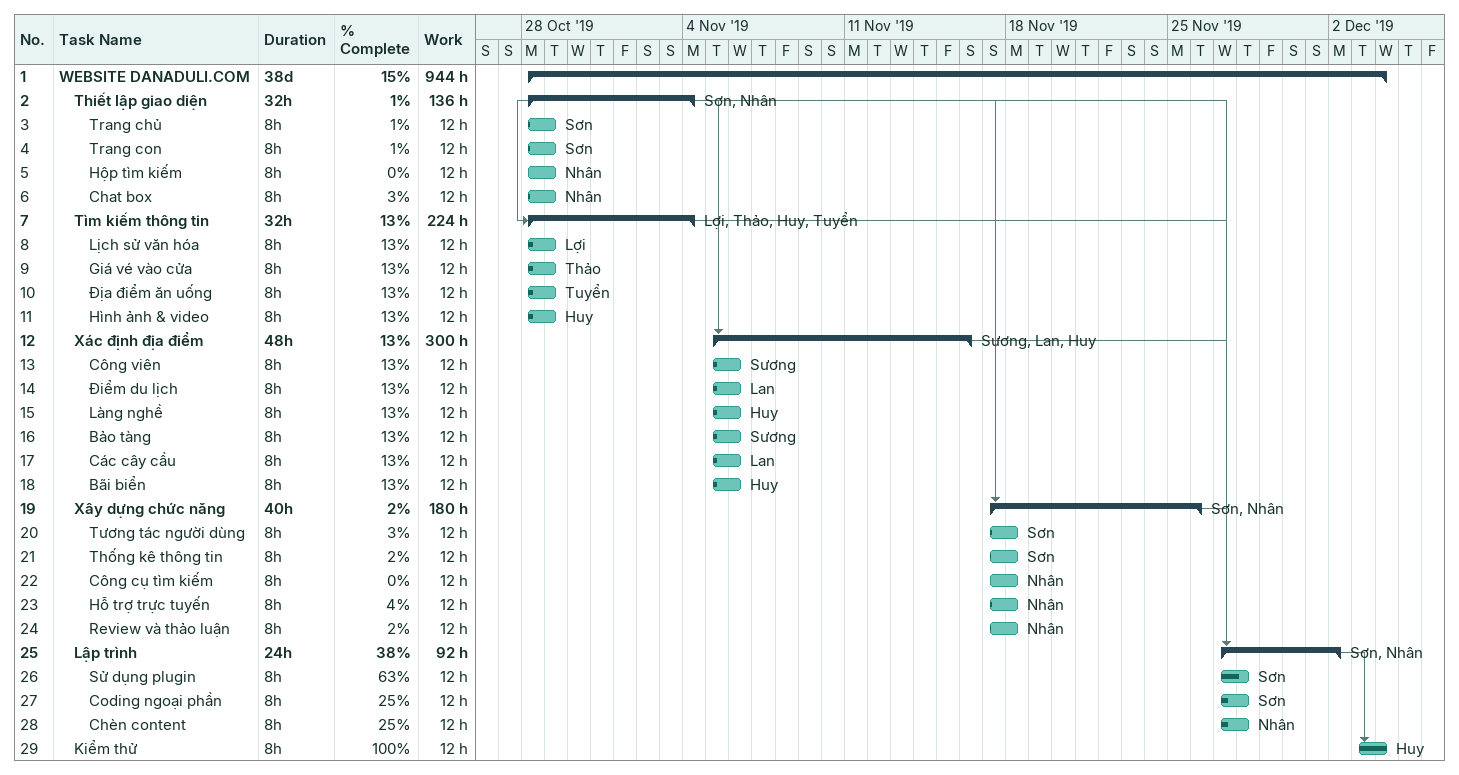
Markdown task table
| ID | Level | Task | Duration | Start | Finish | Predecessors | Resources | % complete | Work (h) |
|---|---|---|---|---|---|---|---|---|---|
| 1 | 1 | **WEBSITE DANADULI.COM** | 38d | 2019-10-28 | 2019-12-04 |  |  | 15 | 944 |
| 2 | 2 | **Thiết lập giao diện** | 32h | 2019-10-28 | 2019-11-04 |  | Sơn, Nhân | 1 | 136 |
| 3 | 3 | Trang chủ | 8h | 2019-10-28 | 2019-10-29 |  | Sơn | 1 | 12 |
| 4 | 3 | Trang con | 8h | 2019-10-28 | 2019-10-29 |  | Sơn | 1 | 12 |
| 5 | 3 | Hộp tìm kiếm | 8h | 2019-10-28 | 2019-10-29 |  | Nhân | 0 | 12 |
| 6 | 3 | Chat box | 8h | 2019-10-28 | 2019-10-29 |  | Nhân | 3 | 12 |
| 7 | 2 | **Tìm kiếm thông tin** | 32h | 2019-10-28 | 2019-11-04 | 2SS | Lợi, Thảo, Huy, Tuyển | 13 | 224 |
| 8 | 3 | Lịch sử văn hóa | 8h | 2019-10-28 | 2019-10-29 |  | Lợi | 13 | 12 |
| 9 | 3 | Giá vé vào cửa | 8h | 2019-10-28 | 2019-10-29 |  | Thảo | 13 | 12 |
| 10 | 3 | Địa điểm ăn uống | 8h | 2019-10-28 | 2019-10-29 |  | Tuyển | 13 | 12 |
| 11 | 3 | Hình ảnh & video | 8h | 2019-10-28 | 2019-10-29 |  | Huy | 13 | 12 |
| 12 | 2 | **Xác định địa điểm** | 48h | 2019-11-05 | 2019-11-16 | 7, 2 | Sương, Lan, Huy | 13 | 300 |
| 13 | 3 | Công viên | 8h | 2019-11-05 | 2019-11-06 |  | Sương | 13 | 12 |
| 14 | 3 | Điểm du lịch | 8h | 2019-11-05 | 2019-11-06 |  | Lan | 13 | 12 |
| 15 | 3 | Làng nghề | 8h | 2019-11-05 | 2019-11-06 |  | Huy | 13 | 12 |
| 16 | 3 | Bảo tàng | 8h | 2019-11-05 | 2019-11-06 |  | Sương | 13 | 12 |
| 17 | 3 | Các cây cầu | 8h | 2019-11-05 | 2019-11-06 |  | Lan | 13 | 12 |
| 18 | 3 | Bãi biển | 8h | 2019-11-05 | 2019-11-06 |  | Huy | 13 | 12 |
| 19 | 2 | **Xây dựng chức năng** | 40h | 2019-11-17 | 2019-11-26 | 2, 7, 12 | Sơn, Nhân | 2 | 180 |
| 20 | 3 | Tương tác người dùng | 8h | 2019-11-17 | 2019-11-18 |  | Sơn | 3 | 12 |
| 21 | 3 | Thống kê thông tin | 8h | 2019-11-17 | 2019-11-18 |  | Sơn | 2 | 12 |
| 22 | 3 | Công cụ tìm kiếm | 8h | 2019-11-17 | 2019-11-18 |  | Nhân | 0 | 12 |
| 23 | 3 | Hỗ trợ trực tuyến | 8h | 2019-11-17 | 2019-11-18 |  | Nhân | 4 | 12 |
| 24 | 3 | Review và thảo luận | 8h | 2019-11-17 | 2019-11-18 |  | Nhân | 2 | 12 |
| 25 | 2 | **Lập trình** | 24h | 2019-11-27 | 2019-12-02 | 2, 7, 12, 19 | Sơn, Nhân | 38 | 92 |
| 26 | 3 | Sử dụng plugin | 8h | 2019-11-27 | 2019-11-28 |  | Sơn | 63 | 12 |
| 27 | 3 | Coding ngoại phần | 8h | 2019-11-27 | 2019-11-28 |  | Sơn | 25 | 12 |
| 28 | 3 | Chèn content | 8h | 2019-11-27 | 2019-11-28 |  | Nhân | 25 | 12 |
| 29 | 2 | Kiểm thử | 8h | 2019-12-03 | 2019-12-04 | 25 | Huy | 100 | 12 |
